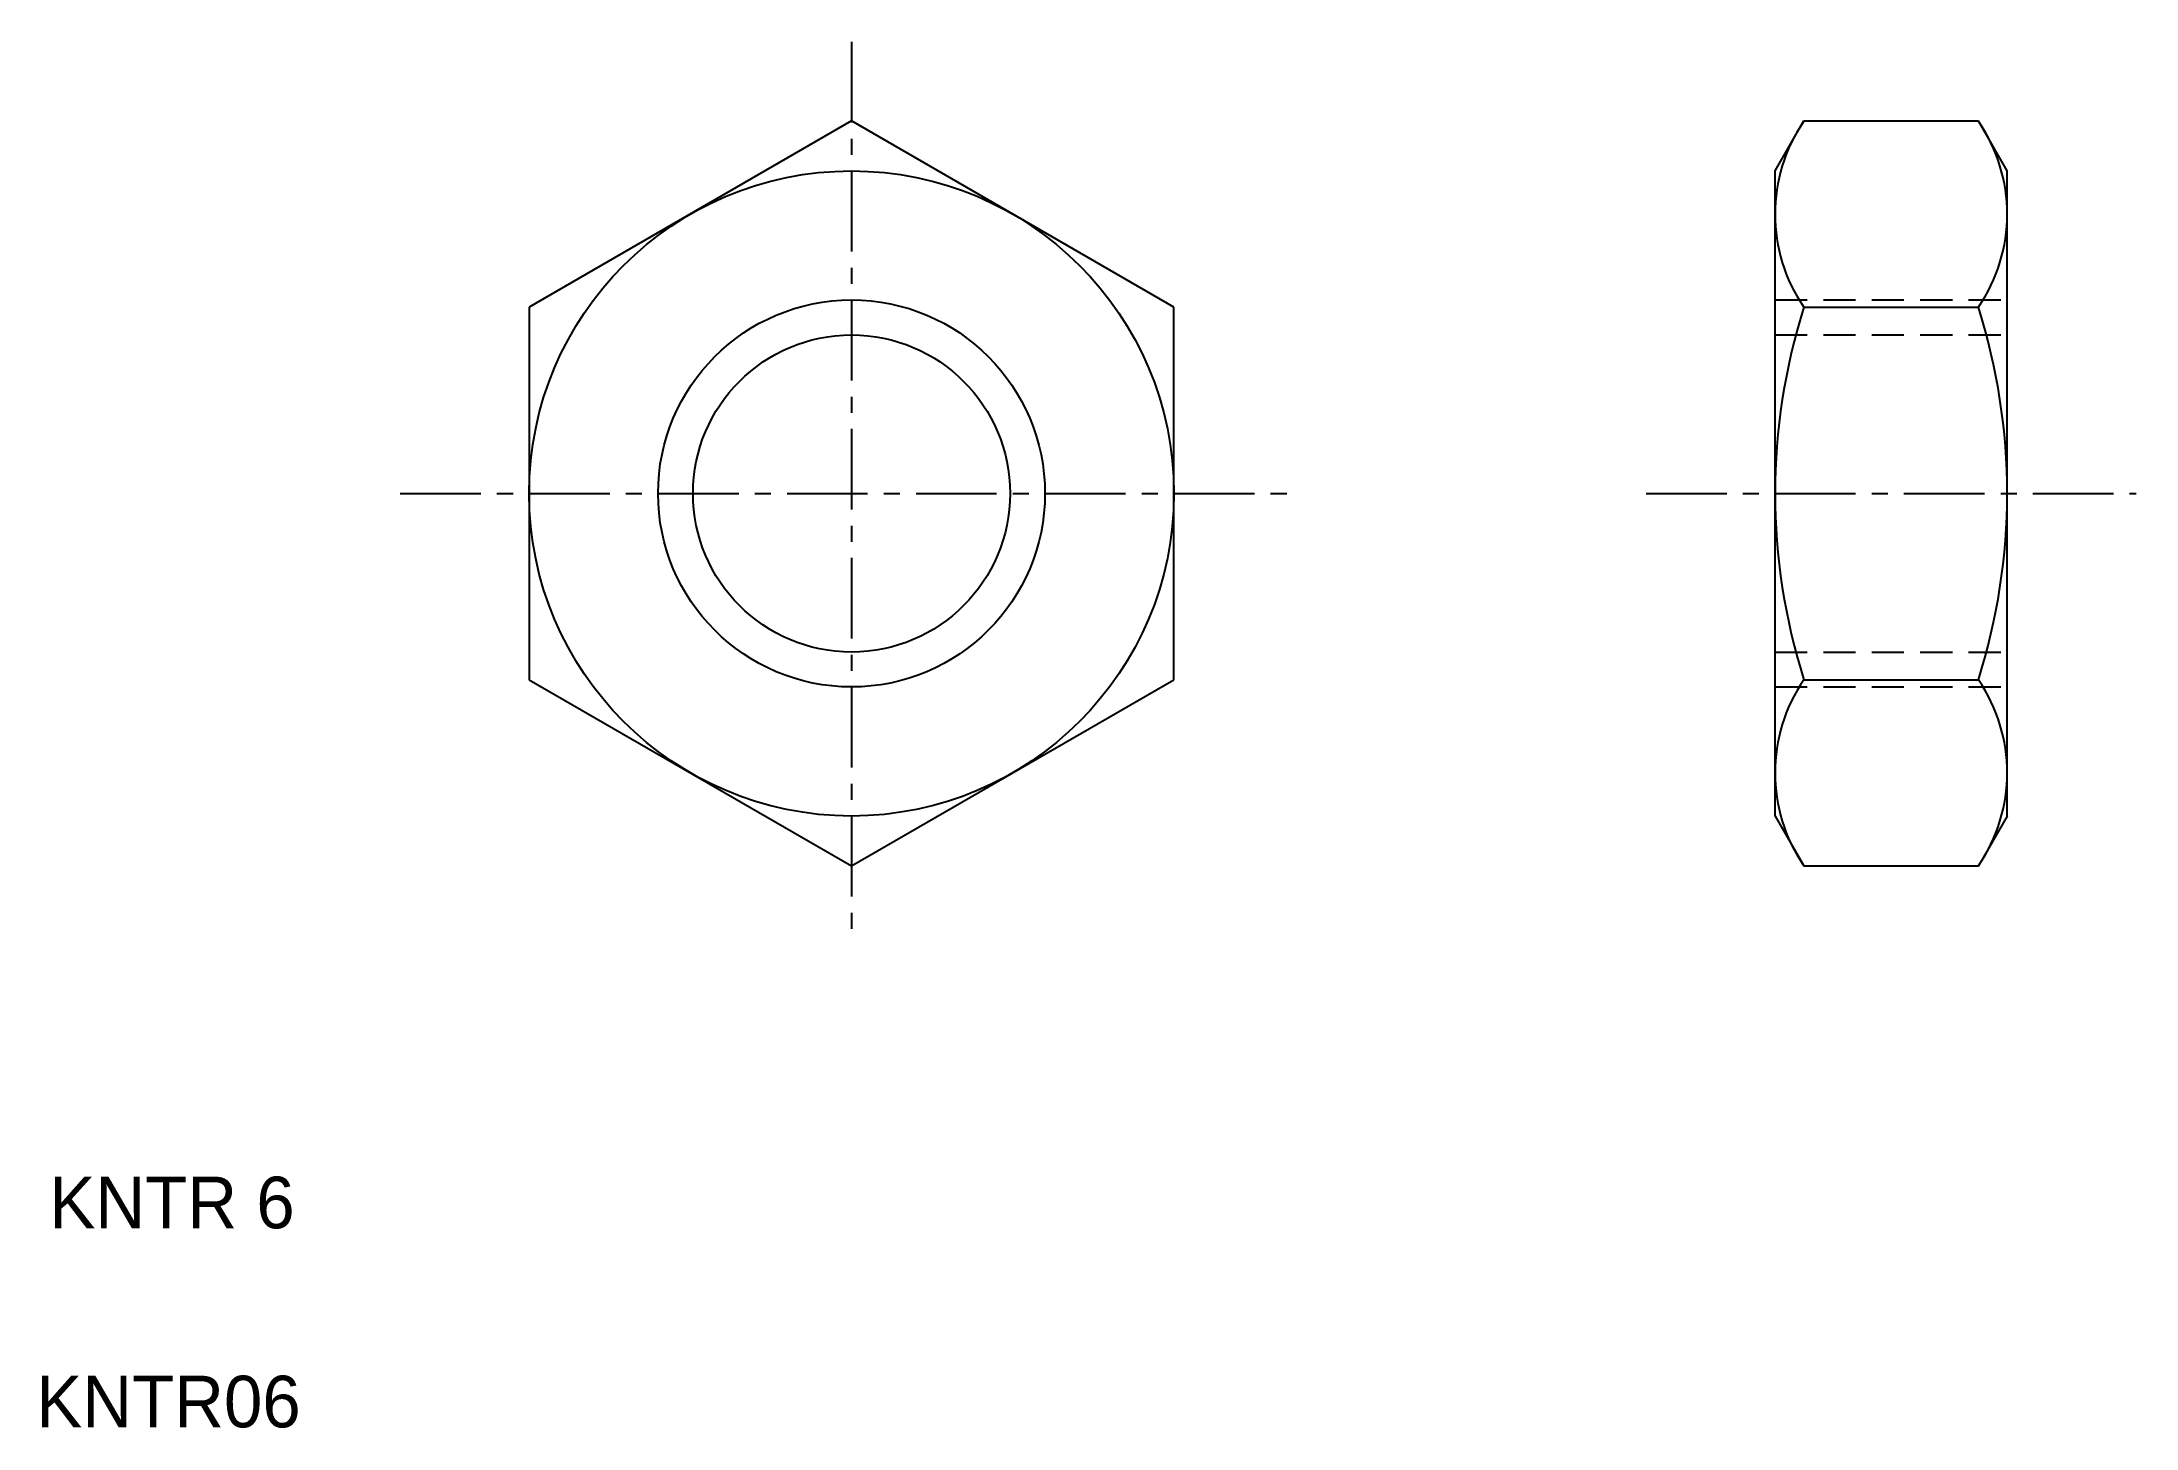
# Model space of a CAD drawing. Extents: x 2.1 to 34.6, y 2 to 23.5.
import ezdxf

# ---------------------------------------------------------------- set-up
doc = ezdxf.new("R2010")
doc.units = 0
doc.linetypes.add('CENTER', pattern=[2, 1.25, -0.25, 0.25, -0.25])
doc.linetypes.add('DASHED', pattern=[0.75, 0.5, -0.25])
doc.layers.get('0').update_dxf_attribs({"linetype": 'CONTINUOUS'})
doc.layers.add('CENTER', color=1, linetype='CENTER')

msp = doc.modelspace()

# ---------------------------------------------------------------- linework, layer by layer
at = {"color": 7, "linetype": 'CONTINUOUS'}
for p, q in [((14.645, 22.251), (9.645, 19.364)), ((19.645, 19.364), (14.645, 22.251)), ((28.968, 21.477), (29.415, 22.251)), ((29.415, 22.251), (32.122, 22.251)), ((32.568, 21.477), (32.122, 22.251)), ((28.968, 11.477), (28.968, 21.477)), ((32.568, 11.477), (32.568, 21.477)), ((17.145, 20.807), (17.145, 20.807)), ((18.395, 20.085), (18.395, 20.086)), ((9.645, 19.364), (9.645, 13.59)), ((19.645, 13.59), (19.645, 19.364)), ((29.415, 19.364), (32.122, 19.364)), ((9.645, 13.59), (14.645, 10.704)), ((14.645, 10.704), (19.645, 13.59)), ((29.415, 13.59), (32.122, 13.59)), ((28.968, 11.477), (29.415, 10.704)), ((32.568, 11.477), (32.122, 10.704)), ((29.415, 10.704), (32.122, 10.704))]:
    msp.add_line(p, q, dxfattribs=at)
at = {"color": 3, "linetype": 'DASHED'}
for p, q in [((28.968, 19.477), (32.568, 19.477)), ((28.968, 18.936), (32.568, 18.936)), ((28.968, 14.019), (32.568, 14.019)), ((28.968, 13.477), (32.568, 13.477))]:
    msp.add_line(p, q, dxfattribs=at)
at = {"color": 7, "linetype": 'CONTINUOUS'}
for radius in [5, 2.458]:
    msp.add_circle((14.645, 16.477), radius, dxfattribs=at)
at = {"color": 3, "linetype": 'CONTINUOUS'}
msp.add_circle((14.645, 16.477), 3, dxfattribs=at)
at = {"color": 7, "linetype": 'CONTINUOUS'}
for centre, radius, start, end in [((31.524, 20.807), 2.556, 145.6157, 214.3843), ((30.012, 20.807), 2.556, 325.6157, 34.3843), ((38.522, 16.477), 9.553, 162.412, 197.588), ((23.015, 16.477), 9.553, 342.412, 17.588), ((31.524, 12.147), 2.556, 145.6157, 214.3843), ((30.012, 12.147), 2.556, 325.6157, 34.3843)]:
    msp.add_arc(centre, radius, start, end, dxfattribs=at)
at = {"layer": 'CENTER', "color": 1, "linetype": 'CENTER'}
for p, q in [((14.645, 23.477), (14.645, 9.477)), ((7.645, 16.477), (21.645, 16.477)), ((26.968, 16.477), (34.568, 16.477))]:
    msp.add_line(p, q, dxfattribs=at)

# ---------------------------------------------------------------- texts
at = {"color": 7, "linetype": 'CONTINUOUS'}
for s, p in [('KNTR 6', (2.204, 5.086)), ('KNTR06', (2, 2))]:
    msp.add_text(s, height=0.8, dxfattribs=at).set_placement(p)

doc.saveas('drawing.dxf')
